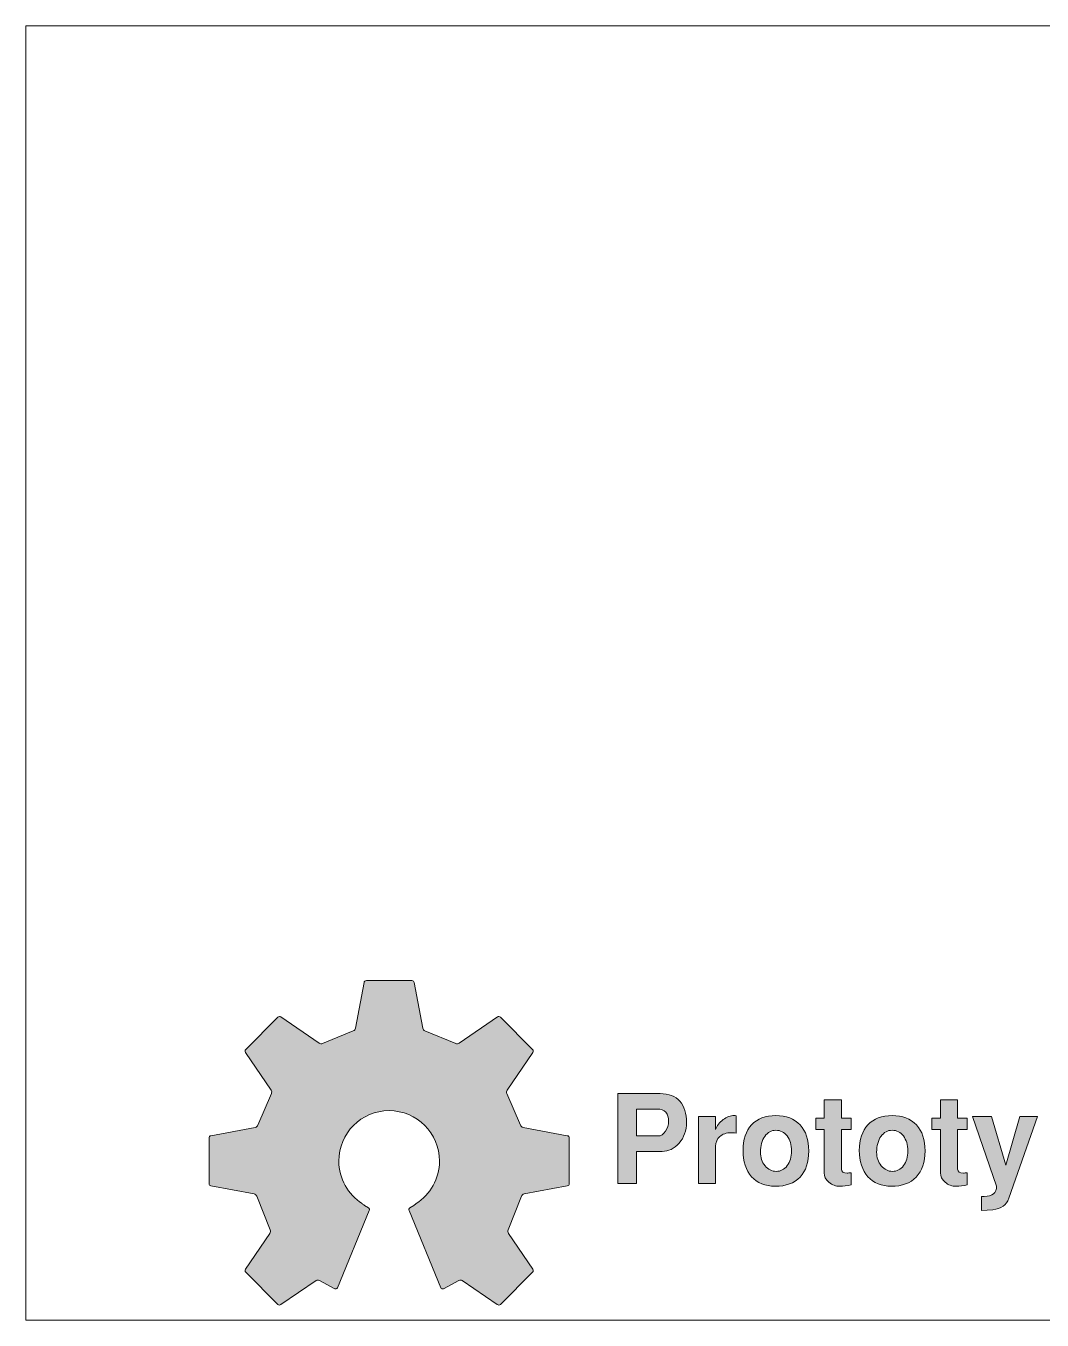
# Model space of a CAD drawing. Header units: inches. Extents: x 0.54 to 9.2, y -3.32 to -0.65.
# Drawn here: x 0.537 to 1.569, y -1.965 to -0.652 of the extents above; entities that cross this region are included whole.
import ezdxf

# ---------------------------------------------------------------- set-up
doc = ezdxf.new("R2010")
doc.units = ezdxf.units.IN
doc.header["$MEASUREMENT"] = 0
doc.layers.add('Layer 1', color=7, linetype='Continuous')

# ---------------------------------------------------------------- blocks, each defined once
blk = doc.blocks.new('block 54')
at = {"layer": 'Layer 1', "color": 7, "lineweight": 5, "true_color": 0xffffff}
blk.add_lwpolyline([(0.5372, -0.6518), (0.5372, -1.9647), (4.5372, -1.9647), (4.5372, -0.6518), (0.5372, -0.6518)], dxfattribs=at)
blk = doc.blocks.new('block 56')
at = {"layer": 'Layer 1', "true_color": 0xed1f24}
h = blk.add_hatch(color=240, dxfattribs=at)
h.dxf.hatch_style = 2
edge = h.paths.add_edge_path()
edge.add_spline(control_points=[(1.2077, -1.7641), (1.2077, -1.7725), (1.2052, -1.7795), (1.2002, -1.7851), (1.1952, -1.7907), (1.1894, -1.7936), (1.1829, -1.7936), (1.1829, -1.7936), (1.1568, -1.7936), (1.1568, -1.7936), (1.1568, -1.7936), (1.1568, -1.8261), (1.1568, -1.8261), (1.1568, -1.8261), (1.1381, -1.8261), (1.1381, -1.8261), (1.1381, -1.8261), (1.1381, -1.7349), (1.1381, -1.7349), (1.1381, -1.7349), (1.1809, -1.7349), (1.1809, -1.7349), (1.1898, -1.7349), (1.1964, -1.7375), (1.2009, -1.7427), (1.2054, -1.7479), (1.2077, -1.755), (1.2077, -1.7641)], knot_values=[0, 0, 0, 0, 1, 1, 1, 2, 2, 2, 3, 3, 3, 4, 4, 4, 5, 5, 5, 6, 6, 6, 7, 7, 7, 8, 8, 8, 9, 9, 9, 9], degree=3, periodic=1)
edge = h.paths.add_edge_path()
edge.add_spline(control_points=[(1.1896, -1.7629), (1.1896, -1.7592), (1.1886, -1.7562), (1.1866, -1.7539), (1.1846, -1.7517), (1.1818, -1.7506), (1.1782, -1.7506), (1.1782, -1.7506), (1.1568, -1.7506), (1.1568, -1.7506), (1.1568, -1.7506), (1.1568, -1.7779), (1.1568, -1.7779), (1.1568, -1.7779), (1.1787, -1.7779), (1.1787, -1.7779), (1.1817, -1.7779), (1.1843, -1.7763), (1.1864, -1.7731), (1.1885, -1.7701), (1.1896, -1.7667), (1.1896, -1.7629)], knot_values=[0, 0, 0, 0, 1, 1, 1, 2, 2, 2, 3, 3, 3, 4, 4, 4, 5, 5, 5, 6, 6, 6, 7, 7, 7, 7], degree=3, periodic=1)
h = blk.add_hatch(color=240, dxfattribs=at)
h.dxf.hatch_style = 2
edge = h.paths.add_edge_path()
edge.add_spline(control_points=[(1.3747, -1.8274), (1.3706, -1.8284), (1.3669, -1.8289), (1.3636, -1.8289), (1.3592, -1.8289), (1.3554, -1.8276), (1.3522, -1.8249), (1.349, -1.8222), (1.3474, -1.8189), (1.3474, -1.8152), (1.3474, -1.8152), (1.3474, -1.7713), (1.3474, -1.7713), (1.3474, -1.7713), (1.3388, -1.7713), (1.3388, -1.7713), (1.3388, -1.7713), (1.3388, -1.7597), (1.3388, -1.7597), (1.3388, -1.7597), (1.3474, -1.7597), (1.3474, -1.7597), (1.3474, -1.7597), (1.3474, -1.7413), (1.3474, -1.7413), (1.3474, -1.7413), (1.3649, -1.7413), (1.3649, -1.7413), (1.3649, -1.7413), (1.3649, -1.7597), (1.3649, -1.7597), (1.3649, -1.7597), (1.3747, -1.7597), (1.3747, -1.7597), (1.3747, -1.7597), (1.3747, -1.7713), (1.3747, -1.7713), (1.3747, -1.7713), (1.3649, -1.7713), (1.3649, -1.7713), (1.3649, -1.7713), (1.3649, -1.8117), (1.3649, -1.8117), (1.3649, -1.8143), (1.3669, -1.8156), (1.3708, -1.8156), (1.3717, -1.8155), (1.373, -1.8154), (1.3747, -1.8153), (1.3747, -1.8153), (1.3747, -1.8274), (1.3747, -1.8274)], knot_values=[0, 0, 0, 0, 1, 1, 1, 2, 2, 2, 3, 3, 3, 4, 4, 4, 5, 5, 5, 6, 6, 6, 7, 7, 7, 8, 8, 8, 9, 9, 9, 10, 10, 10, 11, 11, 11, 12, 12, 12, 13, 13, 13, 14, 14, 14, 15, 15, 15, 16, 16, 16, 17, 17, 17, 17], degree=3, periodic=1)
h = blk.add_hatch(color=240, dxfattribs=at)
h.dxf.hatch_style = 2
edge = h.paths.add_edge_path()
edge.add_spline(control_points=[(1.4927, -1.8274), (1.4886, -1.8284), (1.4849, -1.8289), (1.4816, -1.8289), (1.4772, -1.8289), (1.4734, -1.8276), (1.4702, -1.8249), (1.467, -1.8222), (1.4654, -1.8189), (1.4654, -1.8152), (1.4654, -1.8152), (1.4654, -1.7713), (1.4654, -1.7713), (1.4654, -1.7713), (1.4568, -1.7713), (1.4568, -1.7713), (1.4568, -1.7713), (1.4568, -1.7597), (1.4568, -1.7597), (1.4568, -1.7597), (1.4654, -1.7597), (1.4654, -1.7597), (1.4654, -1.7597), (1.4654, -1.7413), (1.4654, -1.7413), (1.4654, -1.7413), (1.4829, -1.7413), (1.4829, -1.7413), (1.4829, -1.7413), (1.4829, -1.7597), (1.4829, -1.7597), (1.4829, -1.7597), (1.4927, -1.7597), (1.4927, -1.7597), (1.4927, -1.7597), (1.4927, -1.7713), (1.4927, -1.7713), (1.4927, -1.7713), (1.4829, -1.7713), (1.4829, -1.7713), (1.4829, -1.7713), (1.4829, -1.8117), (1.4829, -1.8117), (1.4829, -1.8143), (1.4849, -1.8156), (1.4888, -1.8156), (1.4897, -1.8155), (1.491, -1.8154), (1.4927, -1.8153), (1.4927, -1.8153), (1.4927, -1.8274), (1.4927, -1.8274)], knot_values=[0, 0, 0, 0, 1, 1, 1, 2, 2, 2, 3, 3, 3, 4, 4, 4, 5, 5, 5, 6, 6, 6, 7, 7, 7, 8, 8, 8, 9, 9, 9, 10, 10, 10, 11, 11, 11, 12, 12, 12, 13, 13, 13, 14, 14, 14, 15, 15, 15, 16, 16, 16, 17, 17, 17, 17], degree=3, periodic=1)
h = blk.add_hatch(color=240, dxfattribs=at)
h.dxf.hatch_style = 2
edge = h.paths.add_edge_path()
edge.add_spline(control_points=[(1.2582, -1.7749), (1.2559, -1.7747), (1.2541, -1.7746), (1.2531, -1.7746), (1.2481, -1.7746), (1.2443, -1.7759), (1.2415, -1.7785), (1.2387, -1.7811), (1.2373, -1.7844), (1.2373, -1.7884), (1.2373, -1.7884), (1.2373, -1.8261), (1.2373, -1.8261), (1.2373, -1.8261), (1.2198, -1.8261), (1.2198, -1.8261), (1.2198, -1.8261), (1.2198, -1.7583), (1.2198, -1.7583), (1.2198, -1.7583), (1.2373, -1.7583), (1.2373, -1.7583), (1.2373, -1.7583), (1.2373, -1.7714), (1.2373, -1.7714), (1.2386, -1.7674), (1.2411, -1.7641), (1.2448, -1.7613), (1.2486, -1.7586), (1.2523, -1.7572), (1.2561, -1.7572), (1.2565, -1.7572), (1.2572, -1.7573), (1.2582, -1.7574), (1.2582, -1.7574), (1.2582, -1.7749), (1.2582, -1.7749)], knot_values=[0, 0, 0, 0, 1, 1, 1, 2, 2, 2, 3, 3, 3, 4, 4, 4, 5, 5, 5, 6, 6, 6, 7, 7, 7, 8, 8, 8, 9, 9, 9, 10, 10, 10, 11, 11, 11, 12, 12, 12, 12], degree=3, periodic=1)
h = blk.add_hatch(color=240, dxfattribs=at)
h.dxf.hatch_style = 2
edge = h.paths.add_edge_path()
edge.add_spline(control_points=[(1.3318, -1.7931), (1.3318, -1.8045), (1.3288, -1.8133), (1.3229, -1.8196), (1.3169, -1.8258), (1.3085, -1.8289), (1.2977, -1.8289), (1.2876, -1.8289), (1.2796, -1.8257), (1.2738, -1.8192), (1.268, -1.8127), (1.2651, -1.8038), (1.2651, -1.7926), (1.2651, -1.7815), (1.268, -1.7728), (1.2738, -1.7666), (1.2796, -1.7603), (1.2878, -1.7572), (1.2984, -1.7572), (1.3089, -1.7572), (1.3171, -1.7603), (1.323, -1.7667), (1.3289, -1.773), (1.3318, -1.7818), (1.3318, -1.7931)], knot_values=[0, 0, 0, 0, 1, 1, 1, 2, 2, 2, 3, 3, 3, 4, 4, 4, 5, 5, 5, 6, 6, 6, 7, 7, 7, 8, 8, 8, 8], degree=3, periodic=1)
edge = h.paths.add_edge_path()
edge.add_spline(control_points=[(1.3143, -1.7931), (1.3143, -1.7869), (1.3128, -1.7818), (1.3098, -1.7779), (1.3068, -1.774), (1.303, -1.7721), (1.2984, -1.7721), (1.2939, -1.7721), (1.2901, -1.7741), (1.2871, -1.7783), (1.2842, -1.7824), (1.2827, -1.7878), (1.2827, -1.7942), (1.2827, -1.7996), (1.2842, -1.8043), (1.2874, -1.8081), (1.2905, -1.8119), (1.2943, -1.8138), (1.2987, -1.8138), (1.3033, -1.8138), (1.307, -1.8119), (1.3099, -1.808), (1.3129, -1.8042), (1.3143, -1.7992), (1.3143, -1.7931)], knot_values=[0, 0, 0, 0, 1, 1, 1, 2, 2, 2, 3, 3, 3, 4, 4, 4, 5, 5, 5, 6, 6, 6, 7, 7, 7, 8, 8, 8, 8], degree=3, periodic=1)
h = blk.add_hatch(color=240, dxfattribs=at)
h.dxf.hatch_style = 2
edge = h.paths.add_edge_path()
edge.add_spline(control_points=[(1.4498, -1.7931), (1.4498, -1.8045), (1.4468, -1.8133), (1.4409, -1.8196), (1.4349, -1.8258), (1.4265, -1.8289), (1.4157, -1.8289), (1.4056, -1.8289), (1.3977, -1.8257), (1.3918, -1.8192), (1.386, -1.8127), (1.3831, -1.8038), (1.3831, -1.7926), (1.3831, -1.7815), (1.386, -1.7728), (1.3918, -1.7666), (1.3977, -1.7603), (1.4059, -1.7572), (1.4164, -1.7572), (1.4269, -1.7572), (1.4351, -1.7603), (1.441, -1.7667), (1.4469, -1.773), (1.4498, -1.7818), (1.4498, -1.7931)], knot_values=[0, 0, 0, 0, 1, 1, 1, 2, 2, 2, 3, 3, 3, 4, 4, 4, 5, 5, 5, 6, 6, 6, 7, 7, 7, 8, 8, 8, 8], degree=3, periodic=1)
edge = h.paths.add_edge_path()
edge.add_spline(control_points=[(1.4323, -1.7931), (1.4323, -1.7869), (1.4308, -1.7818), (1.4278, -1.7779), (1.4248, -1.774), (1.421, -1.7721), (1.4164, -1.7721), (1.4119, -1.7721), (1.4081, -1.7741), (1.4051, -1.7783), (1.4022, -1.7824), (1.4007, -1.7878), (1.4007, -1.7942), (1.4007, -1.7996), (1.4023, -1.8043), (1.4054, -1.8081), (1.4085, -1.8119), (1.4123, -1.8138), (1.4167, -1.8138), (1.4213, -1.8138), (1.425, -1.8119), (1.4279, -1.808), (1.4309, -1.8042), (1.4323, -1.7992), (1.4323, -1.7931)], knot_values=[0, 0, 0, 0, 1, 1, 1, 2, 2, 2, 3, 3, 3, 4, 4, 4, 5, 5, 5, 6, 6, 6, 7, 7, 7, 8, 8, 8, 8], degree=3, periodic=1)
h = blk.add_hatch(color=240, dxfattribs=at)
h.dxf.hatch_style = 2
edge = h.paths.add_edge_path()
edge.add_spline(control_points=[(1.5639, -1.7583), (1.5639, -1.7583), (1.5349, -1.8411), (1.5349, -1.8411), (1.5324, -1.8481), (1.527, -1.852), (1.5187, -1.8527), (1.5187, -1.8527), (1.5072, -1.8536), (1.5072, -1.8536), (1.5072, -1.8536), (1.5072, -1.8392), (1.5072, -1.8392), (1.5072, -1.8392), (1.5098, -1.8392), (1.5098, -1.8392), (1.5182, -1.8392), (1.5224, -1.8357), (1.5224, -1.8287), (1.5224, -1.8287), (1.4978, -1.7583), (1.4978, -1.7583), (1.4978, -1.7583), (1.5172, -1.7583), (1.5172, -1.7583), (1.5172, -1.7583), (1.5318, -1.8074), (1.5318, -1.8074), (1.5318, -1.8074), (1.5459, -1.7583), (1.5459, -1.7583), (1.5459, -1.7583), (1.5639, -1.7583), (1.5639, -1.7583)], knot_values=[0, 0, 0, 0, 1, 1, 1, 2, 2, 2, 3, 3, 3, 4, 4, 4, 5, 5, 5, 6, 6, 6, 7, 7, 7, 8, 8, 8, 9, 9, 9, 10, 10, 10, 11, 11, 11, 11], degree=3, periodic=1)
at = {"layer": 'Layer 1', "lineweight": 0}
for points, knots in [([(1.2077, -1.7641), (1.2077, -1.7725), (1.2052, -1.7795), (1.2002, -1.7851), (1.1952, -1.7907), (1.1894, -1.7936), (1.1829, -1.7936), (1.1829, -1.7936), (1.1568, -1.7936), (1.1568, -1.7936), (1.1568, -1.7936), (1.1568, -1.8261), (1.1568, -1.8261), (1.1568, -1.8261), (1.1381, -1.8261), (1.1381, -1.8261), (1.1381, -1.8261), (1.1381, -1.7349), (1.1381, -1.7349), (1.1381, -1.7349), (1.1809, -1.7349), (1.1809, -1.7349), (1.1898, -1.7349), (1.1964, -1.7375), (1.2009, -1.7427), (1.2054, -1.7479), (1.2077, -1.755), (1.2077, -1.7641)], [0, 0, 0, 0, 1, 1, 1, 2, 2, 2, 3, 3, 3, 4, 4, 4, 5, 5, 5, 6, 6, 6, 7, 7, 7, 8, 8, 8, 9, 9, 9, 9]), ([(1.3747, -1.8274), (1.3706, -1.8284), (1.3669, -1.8289), (1.3636, -1.8289), (1.3592, -1.8289), (1.3554, -1.8276), (1.3522, -1.8249), (1.349, -1.8222), (1.3474, -1.8189), (1.3474, -1.8152), (1.3474, -1.8152), (1.3474, -1.7713), (1.3474, -1.7713), (1.3474, -1.7713), (1.3388, -1.7713), (1.3388, -1.7713), (1.3388, -1.7713), (1.3388, -1.7597), (1.3388, -1.7597), (1.3388, -1.7597), (1.3474, -1.7597), (1.3474, -1.7597), (1.3474, -1.7597), (1.3474, -1.7413), (1.3474, -1.7413), (1.3474, -1.7413), (1.3649, -1.7413), (1.3649, -1.7413), (1.3649, -1.7413), (1.3649, -1.7597), (1.3649, -1.7597), (1.3649, -1.7597), (1.3747, -1.7597), (1.3747, -1.7597), (1.3747, -1.7597), (1.3747, -1.7713), (1.3747, -1.7713), (1.3747, -1.7713), (1.3649, -1.7713), (1.3649, -1.7713), (1.3649, -1.7713), (1.3649, -1.8117), (1.3649, -1.8117), (1.3649, -1.8143), (1.3669, -1.8156), (1.3708, -1.8156), (1.3717, -1.8155), (1.373, -1.8154), (1.3747, -1.8153), (1.3747, -1.8153), (1.3747, -1.8274), (1.3747, -1.8274)], [0, 0, 0, 0, 1, 1, 1, 2, 2, 2, 3, 3, 3, 4, 4, 4, 5, 5, 5, 6, 6, 6, 7, 7, 7, 8, 8, 8, 9, 9, 9, 10, 10, 10, 11, 11, 11, 12, 12, 12, 13, 13, 13, 14, 14, 14, 15, 15, 15, 16, 16, 16, 17, 17, 17, 17]), ([(1.4927, -1.8274), (1.4886, -1.8284), (1.4849, -1.8289), (1.4816, -1.8289), (1.4772, -1.8289), (1.4734, -1.8276), (1.4702, -1.8249), (1.467, -1.8222), (1.4654, -1.8189), (1.4654, -1.8152), (1.4654, -1.8152), (1.4654, -1.7713), (1.4654, -1.7713), (1.4654, -1.7713), (1.4568, -1.7713), (1.4568, -1.7713), (1.4568, -1.7713), (1.4568, -1.7597), (1.4568, -1.7597), (1.4568, -1.7597), (1.4654, -1.7597), (1.4654, -1.7597), (1.4654, -1.7597), (1.4654, -1.7413), (1.4654, -1.7413), (1.4654, -1.7413), (1.4829, -1.7413), (1.4829, -1.7413), (1.4829, -1.7413), (1.4829, -1.7597), (1.4829, -1.7597), (1.4829, -1.7597), (1.4927, -1.7597), (1.4927, -1.7597), (1.4927, -1.7597), (1.4927, -1.7713), (1.4927, -1.7713), (1.4927, -1.7713), (1.4829, -1.7713), (1.4829, -1.7713), (1.4829, -1.7713), (1.4829, -1.8117), (1.4829, -1.8117), (1.4829, -1.8143), (1.4849, -1.8156), (1.4888, -1.8156), (1.4897, -1.8155), (1.491, -1.8154), (1.4927, -1.8153), (1.4927, -1.8153), (1.4927, -1.8274), (1.4927, -1.8274)], [0, 0, 0, 0, 1, 1, 1, 2, 2, 2, 3, 3, 3, 4, 4, 4, 5, 5, 5, 6, 6, 6, 7, 7, 7, 8, 8, 8, 9, 9, 9, 10, 10, 10, 11, 11, 11, 12, 12, 12, 13, 13, 13, 14, 14, 14, 15, 15, 15, 16, 16, 16, 17, 17, 17, 17]), ([(1.1896, -1.7629), (1.1896, -1.7592), (1.1886, -1.7562), (1.1866, -1.7539), (1.1846, -1.7517), (1.1818, -1.7506), (1.1782, -1.7506), (1.1782, -1.7506), (1.1568, -1.7506), (1.1568, -1.7506), (1.1568, -1.7506), (1.1568, -1.7779), (1.1568, -1.7779), (1.1568, -1.7779), (1.1787, -1.7779), (1.1787, -1.7779), (1.1817, -1.7779), (1.1843, -1.7763), (1.1864, -1.7731), (1.1885, -1.7701), (1.1896, -1.7667), (1.1896, -1.7629)], [0, 0, 0, 0, 1, 1, 1, 2, 2, 2, 3, 3, 3, 4, 4, 4, 5, 5, 5, 6, 6, 6, 7, 7, 7, 7]), ([(1.2582, -1.7749), (1.2559, -1.7747), (1.2541, -1.7746), (1.2531, -1.7746), (1.2481, -1.7746), (1.2443, -1.7759), (1.2415, -1.7785), (1.2387, -1.7811), (1.2373, -1.7844), (1.2373, -1.7884), (1.2373, -1.7884), (1.2373, -1.8261), (1.2373, -1.8261), (1.2373, -1.8261), (1.2198, -1.8261), (1.2198, -1.8261), (1.2198, -1.8261), (1.2198, -1.7583), (1.2198, -1.7583), (1.2198, -1.7583), (1.2373, -1.7583), (1.2373, -1.7583), (1.2373, -1.7583), (1.2373, -1.7714), (1.2373, -1.7714), (1.2386, -1.7674), (1.2411, -1.7641), (1.2448, -1.7613), (1.2486, -1.7586), (1.2523, -1.7572), (1.2561, -1.7572), (1.2565, -1.7572), (1.2572, -1.7573), (1.2582, -1.7574), (1.2582, -1.7574), (1.2582, -1.7749), (1.2582, -1.7749)], [0, 0, 0, 0, 1, 1, 1, 2, 2, 2, 3, 3, 3, 4, 4, 4, 5, 5, 5, 6, 6, 6, 7, 7, 7, 8, 8, 8, 9, 9, 9, 10, 10, 10, 11, 11, 11, 12, 12, 12, 12]), ([(1.3318, -1.7931), (1.3318, -1.8045), (1.3288, -1.8133), (1.3229, -1.8196), (1.3169, -1.8258), (1.3085, -1.8289), (1.2977, -1.8289), (1.2876, -1.8289), (1.2796, -1.8257), (1.2738, -1.8192), (1.268, -1.8127), (1.2651, -1.8038), (1.2651, -1.7926), (1.2651, -1.7815), (1.268, -1.7728), (1.2738, -1.7666), (1.2796, -1.7603), (1.2878, -1.7572), (1.2984, -1.7572), (1.3089, -1.7572), (1.3171, -1.7603), (1.323, -1.7667), (1.3289, -1.773), (1.3318, -1.7818), (1.3318, -1.7931)], [0, 0, 0, 0, 1, 1, 1, 2, 2, 2, 3, 3, 3, 4, 4, 4, 5, 5, 5, 6, 6, 6, 7, 7, 7, 8, 8, 8, 8]), ([(1.4498, -1.7931), (1.4498, -1.8045), (1.4468, -1.8133), (1.4409, -1.8196), (1.4349, -1.8258), (1.4265, -1.8289), (1.4157, -1.8289), (1.4056, -1.8289), (1.3977, -1.8257), (1.3918, -1.8192), (1.386, -1.8127), (1.3831, -1.8038), (1.3831, -1.7926), (1.3831, -1.7815), (1.386, -1.7728), (1.3918, -1.7666), (1.3977, -1.7603), (1.4059, -1.7572), (1.4164, -1.7572), (1.4269, -1.7572), (1.4351, -1.7603), (1.441, -1.7667), (1.4469, -1.773), (1.4498, -1.7818), (1.4498, -1.7931)], [0, 0, 0, 0, 1, 1, 1, 2, 2, 2, 3, 3, 3, 4, 4, 4, 5, 5, 5, 6, 6, 6, 7, 7, 7, 8, 8, 8, 8]), ([(1.5639, -1.7583), (1.5639, -1.7583), (1.5349, -1.8411), (1.5349, -1.8411), (1.5324, -1.8481), (1.527, -1.852), (1.5187, -1.8527), (1.5187, -1.8527), (1.5072, -1.8536), (1.5072, -1.8536), (1.5072, -1.8536), (1.5072, -1.8392), (1.5072, -1.8392), (1.5072, -1.8392), (1.5098, -1.8392), (1.5098, -1.8392), (1.5182, -1.8392), (1.5224, -1.8357), (1.5224, -1.8287), (1.5224, -1.8287), (1.4978, -1.7583), (1.4978, -1.7583), (1.4978, -1.7583), (1.5172, -1.7583), (1.5172, -1.7583), (1.5172, -1.7583), (1.5318, -1.8074), (1.5318, -1.8074), (1.5318, -1.8074), (1.5459, -1.7583), (1.5459, -1.7583), (1.5459, -1.7583), (1.5639, -1.7583), (1.5639, -1.7583)], [0, 0, 0, 0, 1, 1, 1, 2, 2, 2, 3, 3, 3, 4, 4, 4, 5, 5, 5, 6, 6, 6, 7, 7, 7, 8, 8, 8, 9, 9, 9, 10, 10, 10, 11, 11, 11, 11]), ([(1.3143, -1.7931), (1.3143, -1.7869), (1.3128, -1.7818), (1.3098, -1.7779), (1.3068, -1.774), (1.303, -1.7721), (1.2984, -1.7721), (1.2939, -1.7721), (1.2901, -1.7741), (1.2871, -1.7783), (1.2842, -1.7824), (1.2827, -1.7878), (1.2827, -1.7942), (1.2827, -1.7996), (1.2842, -1.8043), (1.2874, -1.8081), (1.2905, -1.8119), (1.2943, -1.8138), (1.2987, -1.8138), (1.3033, -1.8138), (1.307, -1.8119), (1.3099, -1.808), (1.3129, -1.8042), (1.3143, -1.7992), (1.3143, -1.7931)], [0, 0, 0, 0, 1, 1, 1, 2, 2, 2, 3, 3, 3, 4, 4, 4, 5, 5, 5, 6, 6, 6, 7, 7, 7, 8, 8, 8, 8]), ([(1.4323, -1.7931), (1.4323, -1.7869), (1.4308, -1.7818), (1.4278, -1.7779), (1.4248, -1.774), (1.421, -1.7721), (1.4164, -1.7721), (1.4119, -1.7721), (1.4081, -1.7741), (1.4051, -1.7783), (1.4022, -1.7824), (1.4007, -1.7878), (1.4007, -1.7942), (1.4007, -1.7996), (1.4023, -1.8043), (1.4054, -1.8081), (1.4085, -1.8119), (1.4123, -1.8138), (1.4167, -1.8138), (1.4213, -1.8138), (1.425, -1.8119), (1.4279, -1.808), (1.4309, -1.8042), (1.4323, -1.7992), (1.4323, -1.7931)], [0, 0, 0, 0, 1, 1, 1, 2, 2, 2, 3, 3, 3, 4, 4, 4, 5, 5, 5, 6, 6, 6, 7, 7, 7, 8, 8, 8, 8])]:
    blk.add_open_spline(points, degree=3, knots=knots, dxfattribs=at)
blk = doc.blocks.new('block 55')
at = {"layer": 'Layer 1', "true_color": 0xed1f24}
h = blk.add_hatch(color=240, dxfattribs=at)
h.dxf.hatch_style = 2
edge = h.paths.add_edge_path()
edge.add_spline(control_points=[(1.0867, -1.7776), (1.0867, -1.7776), (1.0418, -1.7692), (1.0418, -1.7692), (1.0408, -1.769), (1.0396, -1.768), (1.0392, -1.7669), (1.0392, -1.7669), (1.0254, -1.7348), (1.0254, -1.7348), (1.0249, -1.7338), (1.025, -1.7323), (1.0257, -1.7314), (1.0257, -1.7314), (1.0518, -1.6932), (1.0518, -1.6932), (1.0524, -1.6923), (1.0523, -1.6909), (1.0515, -1.6901), (1.0515, -1.6901), (1.0189, -1.6575), (1.0189, -1.6575), (1.0181, -1.6567), (1.0167, -1.6565), (1.0158, -1.6572), (1.0158, -1.6572), (0.977, -1.6838), (0.977, -1.6838), (0.976, -1.6844), (0.9745, -1.6845), (0.9735, -1.684), (0.9735, -1.684), (0.9423, -1.6713), (0.9423, -1.6713), (0.9413, -1.671), (0.9403, -1.6698), (0.94, -1.6687), (0.94, -1.6687), (0.9314, -1.6222), (0.9314, -1.6222), (0.9312, -1.6211), (0.9301, -1.6203), (0.929, -1.6203), (0.929, -1.6203), (0.8828, -1.6203), (0.8828, -1.6203), (0.8817, -1.6203), (0.8806, -1.6211), (0.8804, -1.6222), (0.8804, -1.6222), (0.8718, -1.6687), (0.8718, -1.6687), (0.8716, -1.6698), (0.8705, -1.671), (0.8695, -1.6713), (0.8695, -1.6713), (0.8384, -1.684), (0.8384, -1.684), (0.8374, -1.6845), (0.8358, -1.6844), (0.8349, -1.6838), (0.8349, -1.6838), (0.7961, -1.6572), (0.7961, -1.6572), (0.7952, -1.6565), (0.7938, -1.6567), (0.793, -1.6575), (0.793, -1.6575), (0.7603, -1.6901), (0.7603, -1.6901), (0.7595, -1.6909), (0.7594, -1.6923), (0.76, -1.6932), (0.76, -1.6932), (0.7862, -1.7314), (0.7862, -1.7314), (0.7868, -1.7323), (0.7869, -1.7338), (0.7864, -1.7348), (0.7864, -1.7348), (0.7726, -1.7669), (0.7726, -1.7669), (0.7723, -1.768), (0.7711, -1.769), (0.77, -1.7692), (0.77, -1.7692), (0.7251, -1.7776), (0.7251, -1.7776), (0.724, -1.7778), (0.7231, -1.7788), (0.7231, -1.78), (0.7231, -1.78), (0.7231, -1.8262), (0.7231, -1.8262), (0.7231, -1.8273), (0.724, -1.8284), (0.7251, -1.8286), (0.7251, -1.8286), (0.7689, -1.8367), (0.7689, -1.8367), (0.77, -1.8369), (0.7711, -1.838), (0.7715, -1.839), (0.7715, -1.839), (0.7851, -1.8732), (0.7851, -1.8732), (0.7856, -1.8742), (0.7855, -1.8757), (0.7849, -1.8767), (0.7849, -1.8767), (0.76, -1.9129), (0.76, -1.9129), (0.7594, -1.9138), (0.7595, -1.9152), (0.7603, -1.916), (0.7603, -1.916), (0.793, -1.9487), (0.793, -1.9487), (0.7938, -1.9495), (0.7952, -1.9496), (0.7961, -1.949), (0.7961, -1.949), (0.8317, -1.9245), (0.8317, -1.9245), (0.8326, -1.9239), (0.8341, -1.9238), (0.8351, -1.9244), (0.8351, -1.9244), (0.8508, -1.9328), (0.8508, -1.9328), (0.8518, -1.9333), (0.8529, -1.9329), (0.8534, -1.9319), (0.8534, -1.9319), (0.8858, -1.8536), (0.8858, -1.8536), (0.8862, -1.8526), (0.8858, -1.8513), (0.8848, -1.8507), (0.8848, -1.8507), (0.8809, -1.8483), (0.8809, -1.8483), (0.8801, -1.8478), (0.8792, -1.8471), (0.8784, -1.8464), (0.8642, -1.8373), (0.8548, -1.8214), (0.8548, -1.8033), (0.8548, -1.7751), (0.8777, -1.7522), (0.9059, -1.7522), (0.9341, -1.7522), (0.957, -1.7751), (0.957, -1.8033), (0.957, -1.8214), (0.9476, -1.8373), (0.9334, -1.8464), (0.9327, -1.8471), (0.9317, -1.8478), (0.9309, -1.8483), (0.9309, -1.8483), (0.927, -1.8507), (0.927, -1.8507), (0.9261, -1.8513), (0.9256, -1.8526), (0.9261, -1.8536), (0.9261, -1.8536), (0.9584, -1.9319), (0.9584, -1.9319), (0.9589, -1.9329), (0.96, -1.9333), (0.961, -1.9328), (0.961, -1.9328), (0.9767, -1.9244), (0.9767, -1.9244), (0.9777, -1.9238), (0.9792, -1.9239), (0.9801, -1.9245), (0.9801, -1.9245), (1.0157, -1.949), (1.0157, -1.949), (1.0167, -1.9496), (1.0181, -1.9495), (1.0188, -1.9487), (1.0188, -1.9487), (1.0515, -1.916), (1.0515, -1.916), (1.0523, -1.9152), (1.0524, -1.9138), (1.0518, -1.9129), (1.0518, -1.9129), (1.0269, -1.8767), (1.0269, -1.8767), (1.0263, -1.8757), (1.0262, -1.8742), (1.0267, -1.8732), (1.0267, -1.8732), (1.0403, -1.839), (1.0403, -1.839), (1.0407, -1.838), (1.0418, -1.8369), (1.0429, -1.8367), (1.0429, -1.8367), (1.0867, -1.8286), (1.0867, -1.8286), (1.0878, -1.8284), (1.0887, -1.8273), (1.0887, -1.8262), (1.0887, -1.8262), (1.0887, -1.78), (1.0887, -1.78), (1.0887, -1.7788), (1.0878, -1.7778), (1.0867, -1.7776)], knot_values=[0, 0, 0, 0, 0.013889, 0.013889, 0.013889, 0.027778, 0.027778, 0.027778, 0.041667, 0.041667, 0.041667, 0.055556, 0.055556, 0.055556, 0.069444, 0.069444, 0.069444, 0.083333, 0.083333, 0.083333, 0.097222, 0.097222, 0.097222, 0.111111, 0.111111, 0.111111, 0.125, 0.125, 0.125, 0.138889, 0.138889, 0.138889, 0.152778, 0.152778, 0.152778, 0.166667, 0.166667, 0.166667, 0.180556, 0.180556, 0.180556, 0.194444, 0.194444, 0.194444, 0.208333, 0.208333, 0.208333, 0.222222, 0.222222, 0.222222, 0.236111, 0.236111, 0.236111, 0.25, 0.25, 0.25, 0.263889, 0.263889, 0.263889, 0.277778, 0.277778, 0.277778, 0.291667, 0.291667, 0.291667, 0.305556, 0.305556, 0.305556, 0.319444, 0.319444, 0.319444, 0.333333, 0.333333, 0.333333, 0.347222, 0.347222, 0.347222, 0.361111, 0.361111, 0.361111, 0.375, 0.375, 0.375, 0.388889, 0.388889, 0.388889, 0.402778, 0.402778, 0.402778, 0.416667, 0.416667, 0.416667, 0.430556, 0.430556, 0.430556, 0.444444, 0.444444, 0.444444, 0.458333, 0.458333, 0.458333, 0.472222, 0.472222, 0.472222, 0.486111, 0.486111, 0.486111, 0.5, 0.5, 0.5, 0.513889, 0.513889, 0.513889, 0.527778, 0.527778, 0.527778, 0.541667, 0.541667, 0.541667, 0.555556, 0.555556, 0.555556, 0.569444, 0.569444, 0.569444, 0.583333, 0.583333, 0.583333, 0.597222, 0.597222, 0.597222, 0.611111, 0.611111, 0.611111, 0.625, 0.625, 0.625, 0.638889, 0.638889, 0.638889, 0.652778, 0.652778, 0.652778, 0.666667, 0.666667, 0.666667, 0.680556, 0.680556, 0.680556, 0.694444, 0.694444, 0.694444, 0.708333, 0.708333, 0.708333, 0.722222, 0.722222, 0.722222, 0.736111, 0.736111, 0.736111, 0.75, 0.75, 0.75, 0.763889, 0.763889, 0.763889, 0.777778, 0.777778, 0.777778, 0.791667, 0.791667, 0.791667, 0.805556, 0.805556, 0.805556, 0.819444, 0.819444, 0.819444, 0.833333, 0.833333, 0.833333, 0.847222, 0.847222, 0.847222, 0.861111, 0.861111, 0.861111, 0.875, 0.875, 0.875, 0.888889, 0.888889, 0.888889, 0.902778, 0.902778, 0.902778, 0.916667, 0.916667, 0.916667, 0.930556, 0.930556, 0.930556, 0.944444, 0.944444, 0.944444, 0.958333, 0.958333, 0.958333, 0.972222, 0.972222, 0.972222, 0.986111, 0.986111, 0.986111, 0.986111], degree=3, periodic=0)
edge.add_line((1.0867, -1.7776), (1.0867, -1.7776))
at = {"layer": 'Layer 1', "lineweight": 0}
blk.add_open_spline([(1.0867, -1.7776), (1.0867, -1.7776), (1.0418, -1.7692), (1.0418, -1.7692), (1.0408, -1.769), (1.0396, -1.768), (1.0392, -1.7669), (1.0392, -1.7669), (1.0254, -1.7348), (1.0254, -1.7348), (1.0249, -1.7338), (1.025, -1.7323), (1.0257, -1.7314), (1.0257, -1.7314), (1.0518, -1.6932), (1.0518, -1.6932), (1.0524, -1.6923), (1.0523, -1.6909), (1.0515, -1.6901), (1.0515, -1.6901), (1.0189, -1.6575), (1.0189, -1.6575), (1.0181, -1.6567), (1.0167, -1.6565), (1.0158, -1.6572), (1.0158, -1.6572), (0.977, -1.6838), (0.977, -1.6838), (0.976, -1.6844), (0.9745, -1.6845), (0.9735, -1.684), (0.9735, -1.684), (0.9423, -1.6713), (0.9423, -1.6713), (0.9413, -1.671), (0.9403, -1.6698), (0.94, -1.6687), (0.94, -1.6687), (0.9314, -1.6222), (0.9314, -1.6222), (0.9312, -1.6211), (0.9301, -1.6203), (0.929, -1.6203), (0.929, -1.6203), (0.8828, -1.6203), (0.8828, -1.6203), (0.8817, -1.6203), (0.8806, -1.6211), (0.8804, -1.6222), (0.8804, -1.6222), (0.8718, -1.6687), (0.8718, -1.6687), (0.8716, -1.6698), (0.8705, -1.671), (0.8695, -1.6713), (0.8695, -1.6713), (0.8384, -1.684), (0.8384, -1.684), (0.8374, -1.6845), (0.8358, -1.6844), (0.8349, -1.6838), (0.8349, -1.6838), (0.7961, -1.6572), (0.7961, -1.6572), (0.7952, -1.6565), (0.7938, -1.6567), (0.793, -1.6575), (0.793, -1.6575), (0.7603, -1.6901), (0.7603, -1.6901), (0.7595, -1.6909), (0.7594, -1.6923), (0.76, -1.6932), (0.76, -1.6932), (0.7862, -1.7314), (0.7862, -1.7314), (0.7868, -1.7323), (0.7869, -1.7338), (0.7864, -1.7348), (0.7864, -1.7348), (0.7726, -1.7669), (0.7726, -1.7669), (0.7723, -1.768), (0.7711, -1.769), (0.77, -1.7692), (0.77, -1.7692), (0.7251, -1.7776), (0.7251, -1.7776), (0.724, -1.7778), (0.7231, -1.7788), (0.7231, -1.78), (0.7231, -1.78), (0.7231, -1.8262), (0.7231, -1.8262), (0.7231, -1.8273), (0.724, -1.8284), (0.7251, -1.8286), (0.7251, -1.8286), (0.7689, -1.8367), (0.7689, -1.8367), (0.77, -1.8369), (0.7711, -1.838), (0.7715, -1.839), (0.7715, -1.839), (0.7851, -1.8732), (0.7851, -1.8732), (0.7856, -1.8742), (0.7855, -1.8757), (0.7849, -1.8767), (0.7849, -1.8767), (0.76, -1.9129), (0.76, -1.9129), (0.7594, -1.9138), (0.7595, -1.9152), (0.7603, -1.916), (0.7603, -1.916), (0.793, -1.9487), (0.793, -1.9487), (0.7938, -1.9495), (0.7952, -1.9496), (0.7961, -1.949), (0.7961, -1.949), (0.8317, -1.9245), (0.8317, -1.9245), (0.8326, -1.9239), (0.8341, -1.9238), (0.8351, -1.9244), (0.8351, -1.9244), (0.8508, -1.9328), (0.8508, -1.9328), (0.8518, -1.9333), (0.8529, -1.9329), (0.8534, -1.9319), (0.8534, -1.9319), (0.8858, -1.8536), (0.8858, -1.8536), (0.8862, -1.8526), (0.8858, -1.8513), (0.8848, -1.8507), (0.8848, -1.8507), (0.8809, -1.8483), (0.8809, -1.8483), (0.8801, -1.8478), (0.8792, -1.8471), (0.8784, -1.8464), (0.8642, -1.8373), (0.8548, -1.8214), (0.8548, -1.8033), (0.8548, -1.7751), (0.8777, -1.7522), (0.9059, -1.7522), (0.9341, -1.7522), (0.957, -1.7751), (0.957, -1.8033), (0.957, -1.8214), (0.9476, -1.8373), (0.9334, -1.8464), (0.9327, -1.8471), (0.9317, -1.8478), (0.9309, -1.8483), (0.9309, -1.8483), (0.927, -1.8507), (0.927, -1.8507), (0.9261, -1.8513), (0.9256, -1.8526), (0.9261, -1.8536), (0.9261, -1.8536), (0.9584, -1.9319), (0.9584, -1.9319), (0.9589, -1.9329), (0.96, -1.9333), (0.961, -1.9328), (0.961, -1.9328), (0.9767, -1.9244), (0.9767, -1.9244), (0.9777, -1.9238), (0.9792, -1.9239), (0.9801, -1.9245), (0.9801, -1.9245), (1.0157, -1.949), (1.0157, -1.949), (1.0167, -1.9496), (1.0181, -1.9495), (1.0188, -1.9487), (1.0188, -1.9487), (1.0515, -1.916), (1.0515, -1.916), (1.0523, -1.9152), (1.0524, -1.9138), (1.0518, -1.9129), (1.0518, -1.9129), (1.0269, -1.8767), (1.0269, -1.8767), (1.0263, -1.8757), (1.0262, -1.8742), (1.0267, -1.8732), (1.0267, -1.8732), (1.0403, -1.839), (1.0403, -1.839), (1.0407, -1.838), (1.0418, -1.8369), (1.0429, -1.8367), (1.0429, -1.8367), (1.0867, -1.8286), (1.0867, -1.8286), (1.0878, -1.8284), (1.0887, -1.8273), (1.0887, -1.8262), (1.0887, -1.8262), (1.0887, -1.78), (1.0887, -1.78), (1.0887, -1.7788), (1.0878, -1.7778), (1.0867, -1.7776)], degree=3, knots=[0, 0, 0, 0, 1, 1, 1, 2, 2, 2, 3, 3, 3, 4, 4, 4, 5, 5, 5, 6, 6, 6, 7, 7, 7, 8, 8, 8, 9, 9, 9, 10, 10, 10, 11, 11, 11, 12, 12, 12, 13, 13, 13, 14, 14, 14, 15, 15, 15, 16, 16, 16, 17, 17, 17, 18, 18, 18, 19, 19, 19, 20, 20, 20, 21, 21, 21, 22, 22, 22, 23, 23, 23, 24, 24, 24, 25, 25, 25, 26, 26, 26, 27, 27, 27, 28, 28, 28, 29, 29, 29, 30, 30, 30, 31, 31, 31, 32, 32, 32, 33, 33, 33, 34, 34, 34, 35, 35, 35, 36, 36, 36, 37, 37, 37, 38, 38, 38, 39, 39, 39, 40, 40, 40, 41, 41, 41, 42, 42, 42, 43, 43, 43, 44, 44, 44, 45, 45, 45, 46, 46, 46, 47, 47, 47, 48, 48, 48, 49, 49, 49, 50, 50, 50, 51, 51, 51, 52, 52, 52, 53, 53, 53, 54, 54, 54, 55, 55, 55, 56, 56, 56, 57, 57, 57, 58, 58, 58, 59, 59, 59, 60, 60, 60, 61, 61, 61, 62, 62, 62, 63, 63, 63, 64, 64, 64, 65, 65, 65, 66, 66, 66, 67, 67, 67, 68, 68, 68, 69, 69, 69, 70, 70, 70, 71, 71, 71, 71], dxfattribs=at)
at = {"layer": 'Layer 1'}
blk.add_blockref('block 56', (0, 0), dxfattribs=at)
blk = doc.blocks.new('block 53')
at = {"layer": 'Layer 1'}
for name in ['block 54', 'block 55']:
    blk.add_blockref(name, (0, 0), dxfattribs=at)

msp = doc.modelspace()

# ---------------------------------------------------------------- block references
at = {"layer": 'Layer 1'}
msp.add_blockref('block 53', (0, 0), dxfattribs=at)

doc.saveas('drawing.dxf')
